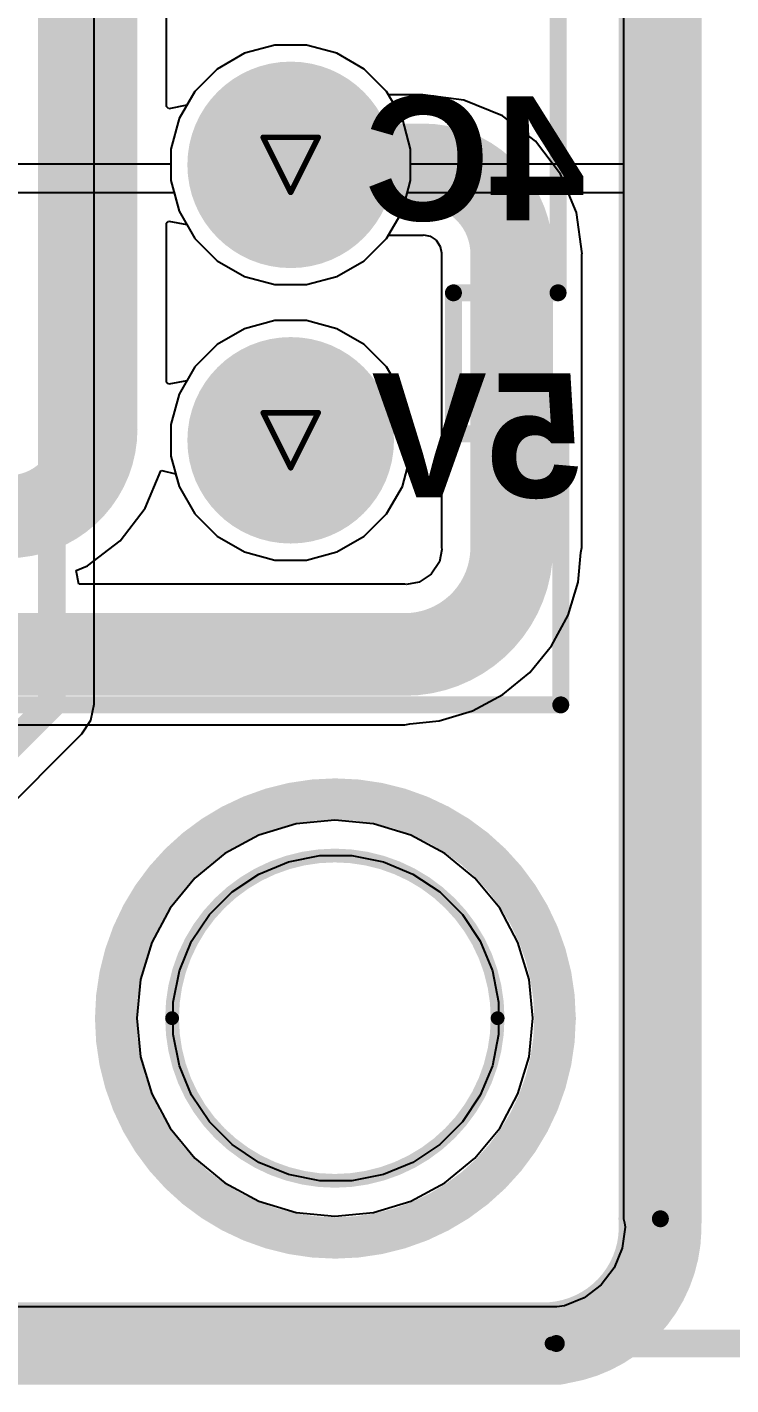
# Model space of a CAD drawing. Header units: inches. Extents: x -13 to 356, y -4 to 120.
# Drawn here: x 26.52 to 33.01, y -3.38 to 9.14 of the extents above; entities that cross this region are included whole.
import ezdxf

# ---------------------------------------------------------------- set-up
doc = ezdxf.new("R2010")
doc.units = ezdxf.units.IN
for name, color, linetype in [('Board_outline', 56, 'Continuous'), ('Bottom Layer', 5, 'Continuous'), ('Bottom Overlay', 54, 'Continuous'), ('Bottom Solder', 6, 'Continuous'), ('Dimensions', 6, 'Continuous'), ('Drill Drawing', 1, 'Continuous'), ('GND', 16, 'Continuous'), ('Keep-Out Layer', 6, 'Continuous'), ('Multi-Layer', 9, 'Continuous'), ('Pad Holes', 156, 'Continuous'), ('POWER', 76, 'Continuous'), ('Top Layer', 1, 'Continuous'), ('Top Overlay', 2, 'Continuous'), ('Top Solder', 216, 'Continuous')]:
    doc.layers.add(name, color=color, linetype=linetype)
doc.styles.add('Arial_Bold', font='', dxfattribs={"height": 0.2})
doc.styles.get('Arial_Bold').set_extended_font_data('Arial', bold=True)

# ---------------------------------------------------------------- blocks, each defined once
blk = doc.blocks.new('XH2_54_LI_5P_37')
at = {"layer": 'Bottom Layer'}
h = blk.add_hatch(color=5, dxfattribs=at)
edge = h.paths.add_edge_path()
edge.add_arc((2.54, 0), 0.85, 0, 360)
h = blk.add_hatch(color=5, dxfattribs=at)
edge = h.paths.add_edge_path()
edge.add_arc((5.08, 0), 0.85, 0, 360)
at = {"layer": 'Bottom Solder'}
h = blk.add_hatch(color=6, dxfattribs=at)
edge = h.paths.add_edge_path()
edge.add_arc((2.54, 0), 0.952, 0, 360)
h = blk.add_hatch(color=6, dxfattribs=at)
edge = h.paths.add_edge_path()
edge.add_arc((5.08, 0), 0.952, 0, 360)
at = {"layer": 'GND'}
h = blk.add_hatch(color=16, dxfattribs=at)
edge = h.paths.add_edge_path()
edge.add_arc((2.54, 0), 0.85, 0, 360)
h = blk.add_hatch(color=16, dxfattribs=at)
edge = h.paths.add_edge_path()
edge.add_arc((5.08, 0), 0.85, 0, 360)
at = {"layer": 'Multi-Layer'}
h = blk.add_hatch(color=9, dxfattribs=at)
edge = h.paths.add_edge_path()
edge.add_arc((2.54, 0), 0.85, 0, 360)
h = blk.add_hatch(color=9, dxfattribs=at)
edge = h.paths.add_edge_path()
edge.add_arc((5.08, 0), 0.85, 0, 360)
at = {"layer": 'Pad Holes'}
h = blk.add_hatch(color=7, dxfattribs=at)
edge = h.paths.add_edge_path()
edge.add_arc((2.54, 0), 0.45, 0, 360)
h = blk.add_hatch(color=7, dxfattribs=at)
edge = h.paths.add_edge_path()
edge.add_arc((5.08, 0), 0.45, 0, 360)
at = {"layer": 'POWER'}
h = blk.add_hatch(color=76, dxfattribs=at)
edge = h.paths.add_edge_path()
edge.add_arc((2.54, 0), 0.85, 0, 360)
h = blk.add_hatch(color=76, dxfattribs=at)
edge = h.paths.add_edge_path()
edge.add_arc((5.08, 0), 0.85, 0, 360)
at = {"layer": 'Top Layer'}
h = blk.add_hatch(color=1, dxfattribs=at)
edge = h.paths.add_edge_path()
edge.add_arc((2.54, 0), 0.85, 0, 360)
h = blk.add_hatch(color=1, dxfattribs=at)
edge = h.paths.add_edge_path()
edge.add_arc((5.08, 0), 0.85, 0, 360)
at = {"layer": 'Top Solder'}
h = blk.add_hatch(color=216, dxfattribs=at)
edge = h.paths.add_edge_path()
edge.add_arc((2.54, 0), 0.952, 0, 360)
h = blk.add_hatch(color=216, dxfattribs=at)
edge = h.paths.add_edge_path()
edge.add_arc((5.08, 0), 0.952, 0, 360)
at = {"layer": 'Top Overlay'}
for points in [[(3.72, 2.464, 0.156, 0.156, 0), (-3.78, 2.464, 0.156, 0.156, 0)], [(3.72, 1.5, 0.156, 0.156, 0), (3.72, 2.464, 0.156, 0.156, 0)], [(5.02, 1.5, 0.156, 0.156, 0), (5.02, 2.489, 0.156, 0.156, 0)], [(5.02, 2.489, 0.156, 0.156, 0), (7.52, 2.489, 0.156, 0.156, 0)], [(7.52, -3.454, 0.156, 0.156, 0), (7.52, 2.489, 0.156, 0.156, 0)], [(5.02, 1.5, 0.156, 0.156, 0), (3.72, 1.5, 0.156, 0.156, 0)]]:
    blk.add_lwpolyline(points, format="xyseb", dxfattribs=at)
for points in [[(3.681, 2.464, 0.0782, 0.0782, 1), (3.759, 2.464, 0.0782, 0.0782, 1)], [(3.681, 2.464, 0.0782, 0.0782, 1), (3.759, 2.464, 0.0782, 0.0782, 1)], [(4.981, 2.489, 0.0782, 0.0782, 1), (5.059, 2.489, 0.0782, 0.0782, 1)], [(4.981, 2.489, 0.0782, 0.0782, 1), (5.059, 2.489, 0.0782, 0.0782, 1)], [(7.481, 2.489, 0.0782, 0.0782, 1), (7.559, 2.489, 0.0782, 0.0782, 1)], [(7.481, 2.489, 0.0782, 0.0782, 1), (7.559, 2.489, 0.0782, 0.0782, 1)], [(3.681, 1.5, 0.0782, 0.0782, 1), (3.759, 1.5, 0.0782, 0.0782, 1)], [(3.681, 1.5, 0.0782, 0.0782, 1), (3.759, 1.5, 0.0782, 0.0782, 1)], [(4.981, 1.5, 0.0782, 0.0782, 1), (5.059, 1.5, 0.0782, 0.0782, 1)], [(4.981, 1.5, 0.0782, 0.0782, 1), (5.059, 1.5, 0.0782, 0.0782, 1)]]:
    blk.add_lwpolyline(points, format="xyseb", close=True, dxfattribs=at)

msp = doc.modelspace()

# ---------------------------------------------------------------- linework, layer by layer
at = {"layer": 'Board_outline'}
for points in [[(32.356, -1.85, 0.762, 0.762, 0), (32.356, 42.813, 0.762, 0.762, 0)], [(32.358, -1.85, 0.762, 0.762, 0), (32.358, 42.813, 0.762, 0.762, 0)], [(32.353, -1.85, 0.762, 0.762, -0.414214), (31.355, -3, 0.762, 0.762, 0)], [(32.353, -1.85, 0.762, 0.762, -0.414214), (31.355, -3, 0.762, 0.762, 0)], [(32.353, -1.85, 0.762, 0.762, -0.414214), (31.355, -3, 0.762, 0.762, 0)], [(32.353, -1.85, 0.762, 0.762, -0.414214), (31.355, -3, 0.762, 0.762, 0)], [(-2.258, -3, 0.762, 0.762, 0), (31.399, -3, 0.762, 0.762, 0)], [(-2.258, -3, 0.762, 0.762, 0), (31.399, -3, 0.762, 0.762, 0)], [(-2.258, -3, 0.762, 0.762, 0), (31.399, -3, 0.762, 0.762, 0)], [(-2.258, -3, 0.762, 0.762, 0), (31.399, -3, 0.762, 0.762, 0)]]:
    msp.add_lwpolyline(points, format="xyseb", dxfattribs=at)
for points in [[(32.162, -1.85, 0.381, 0.381, 1), (32.543, -1.85, 0.381, 0.381, 1)], [(32.162, -1.85, 0.381, 0.381, 1), (32.543, -1.85, 0.381, 0.381, 1)], [(32.162, -1.85, 0.381, 0.381, 1), (32.543, -1.85, 0.381, 0.381, 1)], [(32.162, -1.85, 0.381, 0.381, 1), (32.543, -1.85, 0.381, 0.381, 1)], [(32.165, -1.85, 0.381, 0.381, 1), (32.546, -1.85, 0.381, 0.381, 1)], [(32.168, -1.85, 0.381, 0.381, 1), (32.549, -1.85, 0.381, 0.381, 1)], [(31.164, -3, 0.381, 0.381, 1), (31.545, -3, 0.381, 0.381, 1)], [(31.164, -3, 0.381, 0.381, 1), (31.545, -3, 0.381, 0.381, 1)], [(31.164, -3, 0.381, 0.381, 1), (31.545, -3, 0.381, 0.381, 1)], [(31.164, -3, 0.381, 0.381, 1), (31.545, -3, 0.381, 0.381, 1)], [(31.209, -3, 0.381, 0.381, 1), (31.59, -3, 0.381, 0.381, 1)], [(31.209, -3, 0.381, 0.381, 1), (31.59, -3, 0.381, 0.381, 1)], [(31.209, -3, 0.381, 0.381, 1), (31.59, -3, 0.381, 0.381, 1)], [(31.209, -3, 0.381, 0.381, 1), (31.59, -3, 0.381, 0.381, 1)]]:
    msp.add_lwpolyline(points, format="xyseb", close=True, dxfattribs=at)
at = {"layer": 'Bottom Layer'}
for p, q in [((32.019, 42.813), (32.019, -1.85)), ((27.14, 2.897), (27.14, 32.906)), ((28.525, 8.898), (28.273, 8.752)), ((28.806, 8.973), (28.525, 8.898)), ((29.097, 8.973), (28.806, 8.973)), ((29.377, 8.898), (29.097, 8.973)), ((29.629, 8.752), (29.377, 8.898)), ((28.273, 8.752), (28.068, 8.547)), ((29.835, 8.547), (29.629, 8.752)), ((28.068, 8.547), (27.922, 8.295)), ((29.98, 8.295), (29.835, 8.547)), ((27.922, 8.295), (27.847, 8.014)), ((30.055, 8.014), (29.98, 8.295)), ((27.847, 8.014), (27.847, 7.724)), ((30.055, 7.724), (30.055, 8.014)), ((27.847, 7.724), (27.922, 7.443)), ((29.98, 7.443), (30.055, 7.724)), ((27.922, 7.443), (28.068, 7.191)), ((29.835, 7.191), (29.98, 7.443)), ((28.068, 7.191), (28.273, 6.985)), ((29.629, 6.985), (29.835, 7.191)), ((28.273, 6.985), (28.525, 6.84)), ((29.377, 6.84), (29.629, 6.985)), ((28.525, 6.84), (28.806, 6.765)), ((28.806, 6.765), (29.097, 6.765)), ((29.097, 6.765), (29.377, 6.84)), ((28.806, 6.433), (28.525, 6.358)), ((29.097, 6.433), (28.806, 6.433)), ((29.377, 6.358), (29.097, 6.433)), ((28.525, 6.358), (28.273, 6.212)), ((29.629, 6.212), (29.377, 6.358)), ((28.273, 6.212), (28.068, 6.007)), ((29.835, 6.007), (29.629, 6.212)), ((28.068, 6.007), (27.922, 5.755)), ((29.98, 5.755), (29.835, 6.007)), ((27.922, 5.755), (27.847, 5.474)), ((30.055, 5.474), (29.98, 5.755)), ((27.847, 5.474), (27.847, 5.184)), ((30.055, 5.184), (30.055, 5.474)), ((27.847, 5.184), (27.922, 4.903)), ((29.98, 4.903), (30.055, 5.184)), ((27.922, 4.903), (28.068, 4.651)), ((29.835, 4.651), (29.98, 4.903)), ((28.068, 4.651), (28.273, 4.445)), ((29.629, 4.445), (29.835, 4.651)), ((28.273, 4.445), (28.525, 4.3)), ((29.377, 4.3), (29.629, 4.445)), ((28.525, 4.3), (28.806, 4.225)), ((29.097, 4.225), (29.377, 4.3)), ((28.806, 4.225), (29.097, 4.225)), ((27.11, 2.748), (27.14, 2.897)), ((27.026, 2.622), (27.11, 2.748)), ((25.962, 1.558), (27.026, 2.622)), ((29.002, 1.791), (28.659, 1.687)), ((29.358, 1.826), (29.002, 1.791)), ((29.714, 1.791), (29.358, 1.826)), ((30.057, 1.687), (29.714, 1.791)), ((28.659, 1.687), (28.343, 1.518)), ((30.373, 1.518), (30.057, 1.687)), ((28.343, 1.518), (28.067, 1.291)), ((30.649, 1.291), (30.373, 1.518)), ((28.067, 1.291), (27.84, 1.014)), ((30.877, 1.014), (30.649, 1.291)), ((27.84, 1.014), (27.671, 0.699)), ((31.045, 0.699), (30.877, 1.014)), ((27.671, 0.699), (27.567, 0.356)), ((31.149, 0.356), (31.045, 0.699)), ((27.567, 0.356), (27.532, 0)), ((31.184, 0), (31.149, 0.356)), ((27.532, 0), (27.567, -0.357)), ((31.149, -0.357), (31.184, 0)), ((27.567, -0.357), (27.671, -0.699)), ((31.045, -0.699), (31.149, -0.357)), ((27.671, -0.699), (27.84, -1.015)), ((30.877, -1.015), (31.045, -0.699)), ((27.84, -1.015), (28.067, -1.292)), ((30.649, -1.292), (30.877, -1.015)), ((28.067, -1.292), (28.343, -1.519)), ((30.373, -1.519), (30.649, -1.292)), ((28.343, -1.519), (28.659, -1.688)), ((30.057, -1.688), (30.373, -1.519)), ((28.659, -1.688), (29.002, -1.791)), ((29.714, -1.791), (30.057, -1.688)), ((29.002, -1.791), (29.358, -1.827)), ((29.358, -1.827), (29.714, -1.791)), ((32.019, -1.85), (32.027, -1.888)), ((32.032, -1.926), (32.006, -2.121)), ((32.027, -1.888), (32.032, -1.926)), ((32.006, -2.121), (31.931, -2.303)), ((31.931, -2.303), (31.811, -2.459)), ((31.811, -2.459), (31.655, -2.578)), ((31.655, -2.578), (31.474, -2.654)), ((31.399, -2.662), (-2.258, -2.662)), ((31.405, -2.663), (31.399, -2.662)), ((31.474, -2.654), (31.405, -2.663))]:
    msp.add_line(p, q, dxfattribs=at)
for points in [[(26.751, 2.897, 0.254, 0.254, 0), (26.751, 32.906, 0.254, 0.254, 0)], [(25.688, 1.833, 0.254, 0.254, 0), (26.751, 2.897, 0.254, 0.254, 0)]]:
    msp.add_lwpolyline(points, format="xyseb", dxfattribs=at)
msp.add_lwpolyline([(26.688, 2.897, 0.127, 0.127, 1), (26.815, 2.897, 0.127, 0.127, 1)], format="xyseb", close=True, dxfattribs=at)
msp.add_lwpolyline([(26.688, 2.897, 0.127, 0.127, 1), (26.815, 2.897, 0.127, 0.127, 1)], format="xyseb", close=True, dxfattribs=at)
at = {"layer": 'Bottom Overlay'}
for points in [[(32.358, -1.85, 0.762, 0.762, 0), (32.358, 42.813, 0.762, 0.762, 0)], [(32.353, -1.85, 0.762, 0.762, -0.414214), (31.355, -3, 0.762, 0.762, 0)], [(-2.258, -3, 0.762, 0.762, 0), (31.399, -3, 0.762, 0.762, 0)]]:
    msp.add_lwpolyline(points, format="xyseb", dxfattribs=at)
for points in [[(31.386, -0.003, 0.381, 0.381, 1), (27.338, -0.003, 0.381, 0.381, 1)], [(27.243, -0.003, 0.191, 0.191, 1), (27.434, -0.003, 0.191, 0.191, 1)], [(31.291, -0.003, 0.191, 0.191, 1), (31.481, -0.003, 0.191, 0.191, 1)], [(32.162, -1.85, 0.381, 0.381, 1), (32.543, -1.85, 0.381, 0.381, 1)], [(32.168, -1.85, 0.381, 0.381, 1), (32.549, -1.85, 0.381, 0.381, 1)], [(31.164, -3, 0.381, 0.381, 1), (31.545, -3, 0.381, 0.381, 1)], [(31.209, -3, 0.381, 0.381, 1), (31.59, -3, 0.381, 0.381, 1)]]:
    msp.add_lwpolyline(points, format="xyseb", close=True, dxfattribs=at)
at = {"layer": 'Dimensions'}
msp.add_lwpolyline([(32.034, -3, 0.254, 0.254, 0), (42.545, -3, 0.254, 0.254, 0)], format="xyseb", dxfattribs=at)
msp.add_lwpolyline([(31.971, -3, 0.127, 0.127, 1), (32.098, -3, 0.127, 0.127, 1)], format="xyseb", close=True, dxfattribs=at)
at = {"layer": 'Drill Drawing'}
for points in [[(28.697, 8.123, 0.0508, 0.0508, 0), (29.205, 8.123, 0.0508, 0.0508, 0)], [(28.697, 8.123, 0.0508, 0.0508, 0), (28.951, 7.615, 0.0508, 0.0508, 0)], [(28.951, 7.615, 0.0508, 0.0508, 0), (29.205, 8.123, 0.0508, 0.0508, 0)], [(28.697, 5.583, 0.0508, 0.0508, 0), (29.205, 5.583, 0.0508, 0.0508, 0)], [(28.697, 5.583, 0.0508, 0.0508, 0), (28.951, 5.075, 0.0508, 0.0508, 0)], [(28.951, 5.075, 0.0508, 0.0508, 0), (29.205, 5.583, 0.0508, 0.0508, 0)]]:
    msp.add_lwpolyline(points, format="xyseb", dxfattribs=at)
for points in [[(28.685, 8.123, 0.0254, 0.0254, 1), (28.71, 8.123, 0.0254, 0.0254, 1)], [(28.685, 8.123, 0.0254, 0.0254, 1), (28.71, 8.123, 0.0254, 0.0254, 1)], [(29.193, 8.123, 0.0254, 0.0254, 1), (29.218, 8.123, 0.0254, 0.0254, 1)], [(29.193, 8.123, 0.0254, 0.0254, 1), (29.218, 8.123, 0.0254, 0.0254, 1)], [(28.939, 7.615, 0.0254, 0.0254, 1), (28.964, 7.615, 0.0254, 0.0254, 1)], [(28.939, 7.615, 0.0254, 0.0254, 1), (28.964, 7.615, 0.0254, 0.0254, 1)], [(28.685, 5.583, 0.0254, 0.0254, 1), (28.71, 5.583, 0.0254, 0.0254, 1)], [(28.685, 5.583, 0.0254, 0.0254, 1), (28.71, 5.583, 0.0254, 0.0254, 1)], [(29.193, 5.583, 0.0254, 0.0254, 1), (29.218, 5.583, 0.0254, 0.0254, 1)], [(29.193, 5.583, 0.0254, 0.0254, 1), (29.218, 5.583, 0.0254, 0.0254, 1)], [(28.939, 5.075, 0.0254, 0.0254, 1), (28.964, 5.075, 0.0254, 0.0254, 1)], [(28.939, 5.075, 0.0254, 0.0254, 1), (28.964, 5.075, 0.0254, 0.0254, 1)]]:
    msp.add_lwpolyline(points, format="xyseb", close=True, dxfattribs=at)
at = {"layer": 'GND'}
for p, q in [((32.019, 42.813), (32.019, -1.85)), ((28.525, 8.898), (28.273, 8.752)), ((28.806, 8.973), (28.525, 8.898)), ((29.097, 8.973), (28.806, 8.973)), ((29.377, 8.898), (29.097, 8.973)), ((29.629, 8.752), (29.377, 8.898)), ((28.273, 8.752), (28.068, 8.547)), ((29.835, 8.547), (29.629, 8.752)), ((28.068, 8.547), (27.922, 8.295)), ((29.98, 8.295), (29.835, 8.547)), ((27.922, 8.295), (27.847, 8.014)), ((30.055, 8.014), (29.98, 8.295)), ((27.847, 8.014), (27.847, 7.724)), ((30.055, 7.724), (30.055, 8.014)), ((27.847, 7.724), (27.922, 7.443)), ((29.98, 7.443), (30.055, 7.724)), ((27.922, 7.443), (28.068, 7.191)), ((29.835, 7.191), (29.98, 7.443)), ((28.068, 7.191), (28.273, 6.985)), ((29.629, 6.985), (29.835, 7.191)), ((28.273, 6.985), (28.525, 6.84)), ((29.377, 6.84), (29.629, 6.985)), ((28.525, 6.84), (28.806, 6.765)), ((28.806, 6.765), (29.097, 6.765)), ((29.097, 6.765), (29.377, 6.84)), ((28.806, 6.433), (28.525, 6.358)), ((29.097, 6.433), (28.806, 6.433)), ((29.377, 6.358), (29.097, 6.433)), ((28.525, 6.358), (28.273, 6.212)), ((29.629, 6.212), (29.377, 6.358)), ((28.273, 6.212), (28.068, 6.007)), ((29.835, 6.007), (29.629, 6.212)), ((28.068, 6.007), (27.922, 5.755)), ((29.98, 5.755), (29.835, 6.007)), ((27.922, 5.755), (27.847, 5.474)), ((30.055, 5.474), (29.98, 5.755)), ((27.847, 5.474), (27.847, 5.184)), ((30.055, 5.184), (30.055, 5.474)), ((27.847, 5.184), (27.922, 4.903)), ((29.98, 4.903), (30.055, 5.184)), ((27.922, 4.903), (28.068, 4.651)), ((29.835, 4.651), (29.98, 4.903)), ((28.068, 4.651), (28.273, 4.445)), ((29.629, 4.445), (29.835, 4.651)), ((28.273, 4.445), (28.525, 4.3)), ((29.377, 4.3), (29.629, 4.445)), ((28.525, 4.3), (28.806, 4.225)), ((29.097, 4.225), (29.377, 4.3)), ((28.806, 4.225), (29.097, 4.225)), ((29.002, 1.791), (28.659, 1.687)), ((29.358, 1.826), (29.002, 1.791)), ((29.714, 1.791), (29.358, 1.826)), ((30.057, 1.687), (29.714, 1.791)), ((28.659, 1.687), (28.343, 1.518)), ((30.373, 1.518), (30.057, 1.687)), ((28.343, 1.518), (28.067, 1.291)), ((30.649, 1.291), (30.373, 1.518)), ((28.067, 1.291), (27.84, 1.014)), ((30.877, 1.014), (30.649, 1.291)), ((27.84, 1.014), (27.671, 0.699)), ((31.045, 0.699), (30.877, 1.014)), ((27.671, 0.699), (27.567, 0.356)), ((31.149, 0.356), (31.045, 0.699)), ((27.567, 0.356), (27.532, 0)), ((31.184, 0), (31.149, 0.356)), ((27.532, 0), (27.567, -0.357)), ((31.149, -0.357), (31.184, 0)), ((27.567, -0.357), (27.671, -0.699)), ((31.045, -0.699), (31.149, -0.357)), ((27.671, -0.699), (27.84, -1.015)), ((30.877, -1.015), (31.045, -0.699)), ((27.84, -1.015), (28.067, -1.292)), ((30.649, -1.292), (30.877, -1.015)), ((28.067, -1.292), (28.343, -1.519)), ((30.373, -1.519), (30.649, -1.292)), ((28.343, -1.519), (28.659, -1.688)), ((30.057, -1.688), (30.373, -1.519)), ((28.659, -1.688), (29.002, -1.791)), ((29.714, -1.791), (30.057, -1.688)), ((29.002, -1.791), (29.358, -1.827)), ((29.358, -1.827), (29.714, -1.791)), ((32.019, -1.85), (32.027, -1.888)), ((32.032, -1.926), (32.006, -2.121)), ((32.027, -1.888), (32.032, -1.926)), ((32.006, -2.121), (31.931, -2.303)), ((31.931, -2.303), (31.811, -2.459)), ((31.811, -2.459), (31.655, -2.578)), ((31.655, -2.578), (31.474, -2.654)), ((31.399, -2.662), (-2.258, -2.662)), ((31.405, -2.663), (31.399, -2.662)), ((31.474, -2.654), (31.405, -2.663))]:
    msp.add_line(p, q, dxfattribs=at)
at = {"layer": 'Keep-Out Layer'}
for points in [[(32.358, -1.85, 0.156, 0.156, 0), (32.358, 42.813, 0.156, 0.156, 0)], [(32.358, -1.85, 0.156, 0.156, 0), (32.358, 42.813, 0.156, 0.156, 0)], [(32.353, -1.85, 0.127, 0.127, -0.414214), (31.355, -3, 0.127, 0.127, 0)], [(32.353, -1.85, 0.127, 0.127, -0.414214), (31.355, -3, 0.127, 0.127, 0)], [(-2.258, -3, 0.156, 0.156, 0), (31.399, -3, 0.156, 0.156, 0)], [(-2.258, -3, 0.156, 0.156, 0), (31.399, -3, 0.156, 0.156, 0)]]:
    msp.add_lwpolyline(points, format="xyseb", dxfattribs=at)
for points in [[(30.858, 0, 0.127, 0.127, 1), (27.858, 0, 0.127, 0.127, 1)], [(30.858, 0, 0.127, 0.127, 1), (27.858, 0, 0.127, 0.127, 1)], [(27.826, 0, 0.0635, 0.0635, 1), (27.89, 0, 0.0635, 0.0635, 1)], [(27.826, 0, 0.0635, 0.0635, 1), (27.89, 0, 0.0635, 0.0635, 1)], [(30.826, 0, 0.0635, 0.0635, 1), (30.89, 0, 0.0635, 0.0635, 1)], [(30.826, 0, 0.0635, 0.0635, 1), (30.89, 0, 0.0635, 0.0635, 1)], [(32.319, -1.85, 0.0782, 0.0782, 1), (32.397, -1.85, 0.0782, 0.0782, 1)], [(32.319, -1.85, 0.0782, 0.0782, 1), (32.397, -1.85, 0.0782, 0.0782, 1)], [(32.321, -1.85, 0.0635, 0.0635, 1), (32.385, -1.85, 0.0635, 0.0635, 1)], [(32.321, -1.85, 0.0635, 0.0635, 1), (32.385, -1.85, 0.0635, 0.0635, 1)], [(31.323, -3, 0.0635, 0.0635, 1), (31.387, -3, 0.0635, 0.0635, 1)], [(31.323, -3, 0.0635, 0.0635, 1), (31.387, -3, 0.0635, 0.0635, 1)], [(31.36, -3, 0.0782, 0.0782, 1), (31.438, -3, 0.0782, 0.0782, 1)], [(31.36, -3, 0.0782, 0.0782, 1), (31.438, -3, 0.0782, 0.0782, 1)]]:
    msp.add_lwpolyline(points, format="xyseb", close=True, dxfattribs=at)
at = {"layer": 'Multi-Layer'}
for p, q in [((28.657, 1.329), (28.93, 1.442)), ((28.93, 1.442), (29.22, 1.499)), ((29.22, 1.499), (29.367, 1.499)), ((29.367, 1.499), (29.515, 1.499)), ((29.515, 1.499), (29.805, 1.442)), ((29.805, 1.442), (30.078, 1.329)), ((28.411, 1.164), (28.657, 1.329)), ((30.078, 1.329), (30.324, 1.164)), ((28.202, 0.955), (28.411, 1.164)), ((30.324, 1.164), (30.533, 0.955)), ((28.038, 0.71), (28.202, 0.955)), ((30.533, 0.955), (30.697, 0.71)), ((27.925, 0.437), (28.038, 0.71)), ((30.697, 0.71), (30.81, 0.437)), ((27.867, 0.147), (27.925, 0.437)), ((30.81, 0.437), (30.867, 0.147)), ((27.867, -0.001), (27.867, 0.147)), ((30.867, 0.147), (30.867, -0.001)), ((27.867, -0.149), (27.867, -0.001)), ((30.867, -0.001), (30.867, -0.149)), ((27.925, -0.438), (27.867, -0.149)), ((30.867, -0.149), (30.81, -0.438)), ((28.038, -0.711), (27.925, -0.438)), ((30.81, -0.438), (30.697, -0.711)), ((28.202, -0.957), (28.038, -0.711)), ((30.697, -0.711), (30.533, -0.957)), ((28.411, -1.166), (28.202, -0.957)), ((30.533, -0.957), (30.324, -1.166)), ((28.657, -1.33), (28.411, -1.166)), ((30.324, -1.166), (30.078, -1.33)), ((28.93, -1.443), (28.657, -1.33)), ((30.078, -1.33), (29.805, -1.443)), ((29.22, -1.501), (28.93, -1.443)), ((29.367, -1.501), (29.22, -1.501)), ((29.367, -1.501), (29.367, -1.501)), ((29.515, -1.501), (29.367, -1.501)), ((29.805, -1.443), (29.515, -1.501))]:
    msp.add_line(p, q, dxfattribs=at)
at = {"layer": 'POWER'}
for p, q in [((32.019, 42.813), (32.019, 7.874)), ((28.525, 8.898), (28.273, 8.752)), ((28.806, 8.973), (28.525, 8.898)), ((29.097, 8.973), (28.806, 8.973)), ((29.377, 8.898), (29.097, 8.973)), ((29.629, 8.752), (29.377, 8.898)), ((28.273, 8.752), (28.068, 8.547)), ((29.835, 8.547), (29.629, 8.752)), ((28.068, 8.547), (27.922, 8.295)), ((29.98, 8.295), (29.835, 8.547)), ((27.922, 8.295), (27.847, 8.014)), ((30.055, 8.014), (29.98, 8.295)), ((27.847, 8.014), (27.847, 7.874)), ((30.055, 7.874), (30.055, 8.014)), ((27.847, 7.874), (19.938, 7.874)), ((32.019, 7.874), (30.055, 7.874)), ((19.938, 7.615), (27.876, 7.615)), ((27.876, 7.615), (27.922, 7.443)), ((29.98, 7.443), (30.026, 7.615)), ((30.026, 7.615), (32.019, 7.615)), ((32.019, 7.615), (32.019, -1.85)), ((27.922, 7.443), (28.068, 7.191)), ((29.835, 7.191), (29.98, 7.443)), ((28.068, 7.191), (28.273, 6.985)), ((29.629, 6.985), (29.835, 7.191)), ((28.273, 6.985), (28.525, 6.84)), ((29.377, 6.84), (29.629, 6.985)), ((28.525, 6.84), (28.806, 6.765)), ((28.806, 6.765), (29.097, 6.765)), ((29.097, 6.765), (29.377, 6.84)), ((29.002, 1.791), (28.659, 1.687)), ((29.358, 1.826), (29.002, 1.791)), ((29.714, 1.791), (29.358, 1.826)), ((30.057, 1.687), (29.714, 1.791)), ((28.659, 1.687), (28.343, 1.518)), ((30.373, 1.518), (30.057, 1.687)), ((28.343, 1.518), (28.067, 1.291)), ((30.649, 1.291), (30.373, 1.518)), ((28.067, 1.291), (27.84, 1.014)), ((30.877, 1.014), (30.649, 1.291)), ((27.84, 1.014), (27.671, 0.699)), ((31.045, 0.699), (30.877, 1.014)), ((27.671, 0.699), (27.567, 0.356)), ((31.149, 0.356), (31.045, 0.699)), ((27.567, 0.356), (27.532, 0)), ((31.184, 0), (31.149, 0.356)), ((27.532, 0), (27.567, -0.357)), ((31.149, -0.357), (31.184, 0)), ((27.567, -0.357), (27.671, -0.699)), ((31.045, -0.699), (31.149, -0.357)), ((27.671, -0.699), (27.84, -1.015)), ((30.877, -1.015), (31.045, -0.699)), ((27.84, -1.015), (28.067, -1.292)), ((30.649, -1.292), (30.877, -1.015)), ((28.067, -1.292), (28.343, -1.519)), ((30.373, -1.519), (30.649, -1.292)), ((28.343, -1.519), (28.659, -1.688)), ((30.057, -1.688), (30.373, -1.519)), ((28.659, -1.688), (29.002, -1.791)), ((29.714, -1.791), (30.057, -1.688)), ((29.002, -1.791), (29.358, -1.827)), ((29.358, -1.827), (29.714, -1.791)), ((32.019, -1.85), (32.027, -1.888)), ((32.032, -1.926), (32.006, -2.121)), ((32.027, -1.888), (32.032, -1.926)), ((32.006, -2.121), (31.931, -2.303)), ((31.931, -2.303), (31.811, -2.459)), ((31.811, -2.459), (31.655, -2.578)), ((31.655, -2.578), (31.474, -2.654)), ((31.399, -2.662), (15.638, -2.662)), ((31.405, -2.663), (31.399, -2.662)), ((31.474, -2.654), (31.405, -2.663))]:
    msp.add_line(p, q, dxfattribs=at)
at = {"layer": 'Top Layer'}
for p, q in [((32.019, 42.813), (32.019, -1.85)), ((27.806, 8.406), (27.806, 9.35)), ((28.525, 8.898), (28.273, 8.752)), ((28.806, 8.973), (28.525, 8.898)), ((29.097, 8.973), (28.806, 8.973)), ((29.377, 8.898), (29.097, 8.973)), ((29.629, 8.752), (29.377, 8.898)), ((28.273, 8.752), (28.068, 8.547)), ((29.835, 8.547), (29.629, 8.752)), ((28.068, 8.547), (27.994, 8.418)), ((29.852, 8.516), (29.835, 8.547)), ((30.168, 8.516), (29.852, 8.516)), ((30.548, 8.466), (30.168, 8.516)), ((30.168, 8.516), (30.168, 8.516)), ((27.829, 8.387), (27.806, 8.406)), ((27.994, 8.418), (27.829, 8.387)), ((30.902, 8.32), (30.548, 8.466)), ((31.206, 8.087), (30.902, 8.32)), ((31.439, 7.783), (31.206, 8.087)), ((31.586, 7.429), (31.439, 7.783)), ((31.636, 7.049), (31.586, 7.429)), ((27.806, 7.332), (27.829, 7.351)), ((27.806, 5.866), (27.806, 7.332)), ((27.829, 7.351), (27.994, 7.319)), ((27.994, 7.319), (28.068, 7.191)), ((28.068, 7.191), (28.273, 6.985)), ((29.629, 6.985), (29.835, 7.191)), ((29.835, 7.191), (29.852, 7.221)), ((29.852, 7.221), (30.168, 7.221)), ((30.168, 7.221), (30.176, 7.223)), ((30.176, 7.223), (30.235, 7.211)), ((30.235, 7.211), (30.292, 7.173)), ((30.292, 7.173), (30.33, 7.116)), ((30.33, 7.116), (30.342, 7.057)), ((30.342, 7.057), (30.341, 7.049)), ((30.341, 7.049), (30.341, 4.339)), ((31.635, 4.339), (31.635, 7.049)), ((31.635, 7.049), (31.636, 7.049)), ((28.273, 6.985), (28.525, 6.84)), ((29.377, 6.84), (29.629, 6.985)), ((28.525, 6.84), (28.806, 6.765)), ((28.806, 6.765), (29.097, 6.765)), ((29.097, 6.765), (29.377, 6.84)), ((28.806, 6.433), (28.525, 6.358)), ((29.097, 6.433), (28.806, 6.433)), ((29.377, 6.358), (29.097, 6.433)), ((28.525, 6.358), (28.273, 6.212)), ((29.629, 6.212), (29.377, 6.358)), ((28.273, 6.212), (28.068, 6.007)), ((29.835, 6.007), (29.629, 6.212)), ((28.068, 6.007), (27.994, 5.878)), ((29.98, 5.755), (29.835, 6.007)), ((27.829, 5.847), (27.806, 5.866)), ((27.994, 5.878), (27.829, 5.847)), ((30.055, 5.474), (29.98, 5.755)), ((30.055, 5.184), (30.055, 5.474)), ((29.98, 4.903), (30.055, 5.184)), ((27.611, 4.704), (27.753, 5.046)), ((27.753, 5.046), (27.765, 5.05)), ((27.765, 5.05), (27.891, 5.021)), ((27.891, 5.021), (27.922, 4.903)), ((27.922, 4.903), (28.068, 4.651)), ((29.835, 4.651), (29.98, 4.903)), ((27.38, 4.402), (27.611, 4.704)), ((28.068, 4.651), (28.273, 4.445)), ((29.629, 4.445), (29.835, 4.651)), ((27.078, 4.171), (27.38, 4.402)), ((28.273, 4.445), (28.525, 4.3)), ((29.377, 4.3), (29.629, 4.445)), ((28.525, 4.3), (28.806, 4.225)), ((29.097, 4.225), (29.377, 4.3)), ((30.344, 4.323), (30.321, 4.207)), ((30.341, 4.339), (30.344, 4.323)), ((31.6, 4.022), (31.626, 4.293)), ((31.626, 4.293), (31.635, 4.339)), ((26.974, 4.128), (27.078, 4.171)), ((28.806, 4.225), (29.097, 4.225)), ((30.321, 4.207), (30.246, 4.096)), ((26.999, 4.001), (26.974, 4.128)), ((30.134, 4.021), (30.018, 3.998)), ((30.246, 4.096), (30.134, 4.021)), ((31.507, 3.716), (31.6, 4.022)), ((30.002, 4.001), (26.999, 4.001)), ((30.018, 3.998), (30.002, 4.001)), ((31.356, 3.434), (31.507, 3.716)), ((31.154, 3.188), (31.356, 3.434)), ((30.907, 2.985), (31.154, 3.188)), ((30.626, 2.835), (30.907, 2.985)), ((30.32, 2.742), (30.626, 2.835)), ((24.56, 2.706), (30.002, 2.706)), ((30.002, 2.706), (30.048, 2.715)), ((30.048, 2.715), (30.32, 2.742)), ((29.002, 1.791), (28.659, 1.687)), ((29.358, 1.826), (29.002, 1.791)), ((29.714, 1.791), (29.358, 1.826)), ((30.057, 1.687), (29.714, 1.791)), ((28.659, 1.687), (28.343, 1.518)), ((30.373, 1.518), (30.057, 1.687)), ((28.343, 1.518), (28.067, 1.291)), ((30.649, 1.291), (30.373, 1.518)), ((28.067, 1.291), (27.84, 1.014)), ((30.877, 1.014), (30.649, 1.291)), ((27.84, 1.014), (27.671, 0.699)), ((31.045, 0.699), (30.877, 1.014)), ((27.671, 0.699), (27.567, 0.356)), ((31.149, 0.356), (31.045, 0.699)), ((27.567, 0.356), (27.532, 0)), ((31.184, 0), (31.149, 0.356)), ((27.532, 0), (27.567, -0.357)), ((31.149, -0.357), (31.184, 0)), ((27.567, -0.357), (27.671, -0.699)), ((31.045, -0.699), (31.149, -0.357)), ((27.671, -0.699), (27.84, -1.015)), ((30.877, -1.015), (31.045, -0.699)), ((27.84, -1.015), (28.067, -1.292)), ((30.649, -1.292), (30.877, -1.015)), ((28.067, -1.292), (28.343, -1.519)), ((30.373, -1.519), (30.649, -1.292)), ((28.343, -1.519), (28.659, -1.688)), ((30.057, -1.688), (30.373, -1.519)), ((28.659, -1.688), (29.002, -1.791)), ((29.714, -1.791), (30.057, -1.688)), ((29.002, -1.791), (29.358, -1.827)), ((29.358, -1.827), (29.714, -1.791)), ((32.019, -1.85), (32.027, -1.888)), ((32.032, -1.926), (32.006, -2.121)), ((32.027, -1.888), (32.032, -1.926)), ((32.006, -2.121), (31.931, -2.303)), ((31.931, -2.303), (31.811, -2.459)), ((31.811, -2.459), (31.655, -2.578)), ((31.655, -2.578), (31.474, -2.654)), ((31.399, -2.662), (-2.258, -2.662)), ((31.405, -2.663), (31.399, -2.662)), ((31.474, -2.654), (31.405, -2.663))]:
    msp.add_line(p, q, dxfattribs=at)
for points in [[(27.158, 9.35, 0.762, 0.762, -0.384886), (28.031, 10.315, 0.762, 0.762, 0)], [(27.158, 5.431, 0.762, 0.762, 0), (27.158, 9.35, 0.762, 0.762, 0)], [(28.951, 7.869, 0.762, 0.762, 0), (30.168, 7.869, 0.762, 0.762, 0)], [(30.168, 7.869, 0.762, 0.762, -0.414214), (30.988, 7.049, 0.762, 0.762, 0)], [(30.988, 4.339, 0.762, 0.762, 0), (30.988, 7.049, 0.762, 0.762, 0)], [(27.158, 5.431, 0.762, 0.762, -0.414214), (26.351, 4.624, 0.762, 0.762, 0)], [(23.603, 4.624, 0.762, 0.762, 0), (26.351, 4.624, 0.762, 0.762, 0)], [(30.988, 4.339, 0.762, 0.762, -0.414214), (30.002, 3.354, 0.762, 0.762, 0)], [(23.603, 3.354, 0.762, 0.762, 0), (30.002, 3.354, 0.762, 0.762, 0)]]:
    msp.add_lwpolyline(points, format="xyseb", dxfattribs=at)
for points in [[(26.968, 9.35, 0.381, 0.381, 1), (27.349, 9.35, 0.381, 0.381, 1)], [(26.968, 9.35, 0.381, 0.381, 1), (27.349, 9.35, 0.381, 0.381, 1)], [(28.761, 7.869, 0.381, 0.381, 1), (29.142, 7.869, 0.381, 0.381, 1)], [(29.978, 7.869, 0.381, 0.381, 1), (30.359, 7.869, 0.381, 0.381, 1)], [(29.978, 7.869, 0.381, 0.381, 1), (30.359, 7.869, 0.381, 0.381, 1)], [(30.797, 7.049, 0.381, 0.381, 1), (31.178, 7.049, 0.381, 0.381, 1)], [(30.797, 7.049, 0.381, 0.381, 1), (31.178, 7.049, 0.381, 0.381, 1)], [(26.968, 5.431, 0.381, 0.381, 1), (27.349, 5.431, 0.381, 0.381, 1)], [(26.968, 5.431, 0.381, 0.381, 1), (27.349, 5.431, 0.381, 0.381, 1)], [(26.16, 4.624, 0.381, 0.381, 1), (26.541, 4.624, 0.381, 0.381, 1)], [(26.16, 4.624, 0.381, 0.381, 1), (26.541, 4.624, 0.381, 0.381, 1)], [(30.797, 4.339, 0.381, 0.381, 1), (31.178, 4.339, 0.381, 0.381, 1)], [(30.797, 4.339, 0.381, 0.381, 1), (31.178, 4.339, 0.381, 0.381, 1)], [(29.812, 3.354, 0.381, 0.381, 1), (30.193, 3.354, 0.381, 0.381, 1)], [(29.812, 3.354, 0.381, 0.381, 1), (30.193, 3.354, 0.381, 0.381, 1)]]:
    msp.add_lwpolyline(points, format="xyseb", close=True, dxfattribs=at)
at = {"layer": 'Top Overlay'}
for points in [[(32.356, -1.85, 0.762, 0.762, 0), (32.356, 42.813, 0.762, 0.762, 0)], [(32.353, -1.85, 0.762, 0.762, -0.414214), (31.355, -3, 0.762, 0.762, 0)], [(-2.258, -3, 0.762, 0.762, 0), (31.399, -3, 0.762, 0.762, 0)]]:
    msp.add_lwpolyline(points, format="xyseb", dxfattribs=at)
for points in [[(31.388, -0.003, 0.381, 0.381, 1), (27.341, -0.003, 0.381, 0.381, 1)], [(27.246, -0.003, 0.191, 0.191, 1), (27.436, -0.003, 0.191, 0.191, 1)], [(31.293, -0.003, 0.191, 0.191, 1), (31.484, -0.003, 0.191, 0.191, 1)], [(32.162, -1.85, 0.381, 0.381, 1), (32.543, -1.85, 0.381, 0.381, 1)], [(32.165, -1.85, 0.381, 0.381, 1), (32.546, -1.85, 0.381, 0.381, 1)], [(31.164, -3, 0.381, 0.381, 1), (31.545, -3, 0.381, 0.381, 1)], [(31.209, -3, 0.381, 0.381, 1), (31.59, -3, 0.381, 0.381, 1)]]:
    msp.add_lwpolyline(points, format="xyseb", close=True, dxfattribs=at)

# ---------------------------------------------------------------- block references
at = {"rotation": 270}
msp.add_blockref('XH2_54_LI_5P_37', (28.951, 10.409), dxfattribs=at)

# ---------------------------------------------------------------- texts
at = {"layer": 'Bottom Overlay', "style": 'Arial_Bold', "text_generation_flag": 2}
for s, p in [('4C', (31.673, 7.357)), ('5V', (31.648, 4.802))]:
    msp.add_text(s, height=1.143, rotation=360, dxfattribs=at).set_placement(p)

doc.saveas('drawing.dxf')
